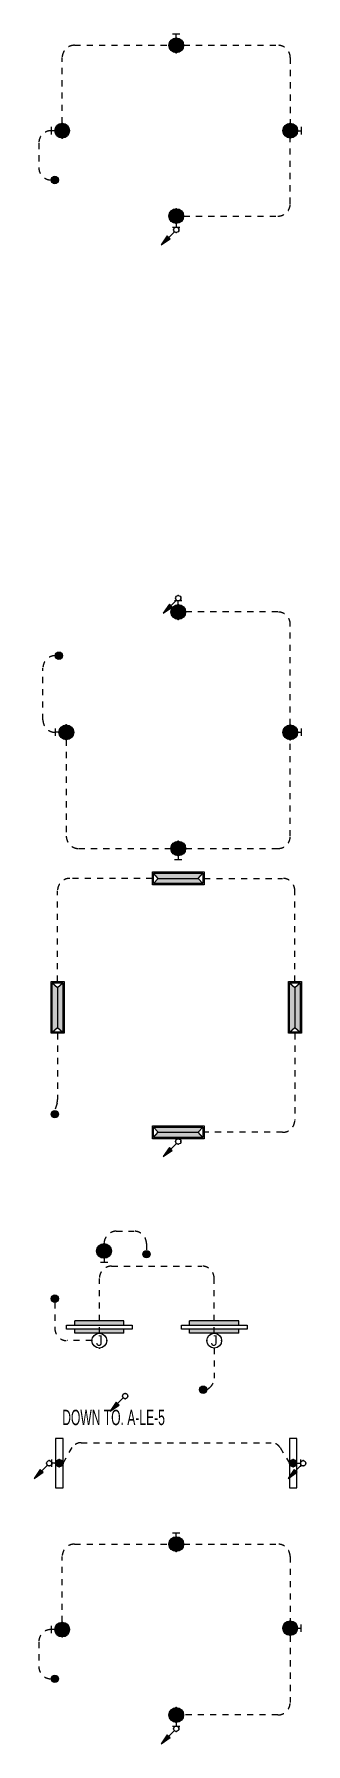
# Model space of a CAD drawing. Header units: millimetres. Extents: x 86947 to 500447, y -530175 to 1059536.
# Drawn here: x 170541 to 177164, y 819872 to 861505 of the extents above; entities that cross this region are included whole.
import ezdxf
from ezdxf.enums import TextEntityAlignment as Align

# ---------------------------------------------------------------- set-up
doc = ezdxf.new("R2010")
doc.units = ezdxf.units.MM
doc.header["$LTSCALE"] = 150
doc.linetypes.add('D1', pattern=[3, 1, -1, 1])
for name, color, linetype in [('------03 Lighting Fixture', 3, 'Continuous'), ('------04 Lighting Switch', 2, 'Continuous'), ('-----20 General Symbol', 3, 'Continuous'), ('-----23 Concealed or Exposed Wire', 4, 'D1'), ('-----28 Race Way', 1, 'Continuous')]:
    doc.layers.add(name, color=color, linetype=linetype)
doc.styles.add('ELEC', font='Dotum.ttf')

# ---------------------------------------------------------------- blocks, each defined once
blk = doc.blocks.new('*U13')
h = blk.add_hatch(color=256)
edge = h.paths.add_edge_path()
edge.add_arc((0, -75), 75, 0, 360)
blk.add_circle((0, -75), 75)
blk = doc.blocks.new('벽부 비상등')
h = blk.add_hatch(color=0)
h.dxf.hatch_style = 1
h.paths.add_polyline_path([(0, 488), (-128, 600), (-128, -600), (0, -488)])
h = blk.add_hatch(color=0)
h.dxf.hatch_style = 1
h.paths.add_polyline_path([(128, 600), (0, 488), (0, -488), (128, -600)])
at = {"color": 1}
for p, q in [((-128, 600), (0, 488)), ((0, 488), (128, 600)), ((0, -488), (0, 488)), ((-128, -600), (0, -488)), ((0, -488), (128, -600))]:
    blk.add_line(p, q, dxfattribs=at)
blk.add_lwpolyline([(158, -630), (158, 630), (-158, 630), (-158, -630)], close=True)
blk.add_lwpolyline([(128, -600), (128, 600), (-128, 600), (-128, -600)], close=True, dxfattribs=at)
blk = doc.blocks.new('D06')
for p, q in [((-75, 0), (0, 0)), ((0, -75), (0, 75))]:
    blk.add_line(p, q)
at = {"linetype": 'Continuous'}
blk.add_circle((-225, 0), 150, dxfattribs=at)
for p in [(-375, 0), (-225, 150), (-75, 0), (-225, -150)]:
    blk.add_point(p)
blk = doc.blocks.new('E06')
blk.add_hatch(color=256).paths.add_polyline_path([(-75, 0, 1), (-375, 0, 1)])
blk.add_blockref('D06', (0, 0))
blk = doc.blocks.new('O01')
blk.add_hatch(color=256).paths.add_polyline_path([(-149, -218), (-218, -149), (-368, -368)])
blk.add_line((-46, -46), (-184, -184))
blk.add_lwpolyline([(-368, -368), (-149, -218), (-218, -149), (-368, -368)])
blk.add_circle((0, 0), 65)
for p in [(-65, 0), (-65, 0), (0, 65), (0, 65), (65, 0), (65, 0), (0, -65), (0, -65)]:
    blk.add_point(p)
blk = doc.blocks.new('D12')
at = {"linetype": 'Continuous'}
blk.add_lwpolyline([(600, -90), (600, 90), (-600, 90), (-600, -90)], close=True, dxfattribs=at)
blk.add_circle((0, 0), 90, dxfattribs=at)
for p in [(-90, 0), (0, 90), (90, 0), (0, -90)]:
    blk.add_point(p)
blk = doc.blocks.new('E13')
at = {"layer": '------03 Lighting Fixture'}
blk.add_hatch(color=256, dxfattribs=at).paths.add_polyline_path([(-90, 180, 1), (90, 180, 1)])
for p, q in [((90, 0), (-90, 0)), ((0, 90), (0, 0))]:
    blk.add_line(p, q, dxfattribs=at)
blk.add_blockref('D12', (0, 180), dxfattribs=at)
blk = doc.blocks.new('E17')
h = blk.add_hatch(color=256)
h.paths.add_polyline_path([(600, 100), (-600, 100), (-600, 0), (600, 0)])
h.paths.add_polyline_path([(600, -100), (-600, -100), (-600, -200), (600, -200)])
for p, q in [((-600, 100), (600, 100)), ((-600, 100), (-600, 0)), ((600, 100), (600, 0)), ((600, 100), (600, 0)), ((-600, -100), (-600, -200)), ((-600, -200), (600, -200)), ((600, -100), (600, -200))]:
    blk.add_line(p, q)
blk = doc.blocks.new('O04')
blk.add_circle((0, 0), 150)
for p in [(-150, 0), (0, 150), (150, 0), (0, -150)]:
    blk.add_point(p)
at = {"style": 'ELEC'}
blk.add_text('J', height=214, dxfattribs=at).set_placement((0, 0), align=Align.MIDDLE)

msp = doc.modelspace()

# ---------------------------------------------------------------- linework, layer by layer
at = {"layer": '-----23 Concealed or Exposed Wire'}
for p, q in [((171111, 838435), (171111, 840648)), ((173424, 840948), (171411, 840948)), ((174684, 840948), (176596, 840948)), ((176896, 838435), (176896, 840648)), ((172430, 831505), (174630, 831505)), ((172130, 829870), (172130, 831205)), ((174930, 829870), (174930, 831205)), ((171044, 830623), (171044, 829990)), ((171950, 829690), (171344, 829690)), ((174930, 829510), (174930, 828780)), ((174751, 828495), (174811, 828540))]:
    msp.add_line(p, q, dxfattribs=at)
for points in [[(171224, 859335), (171224, 860935, -0.414214), (171524, 861235), (173824, 861235)], [(174184, 861235), (176484, 861235, -0.414214), (176784, 860935), (176784, 859335)], [(170954, 859155, 0.414214), (170654, 858855), (170654, 858255, 0.414214), (170954, 857955), (170954, 857955)], [(174184, 857075), (176484, 857075, 0.414214), (176784, 857375), (176784, 858975)], [(176784, 844685), (176784, 847135, 0.414214), (176484, 847435), (174234, 847435)], [(171054, 844505, -0.414214), (170754, 844805), (170754, 846070, -0.414214), (171054, 846370)], [(171324, 844325), (171324, 841975, 0.414214), (171624, 841675), (173874, 841675)], [(174234, 841675), (176484, 841675, 0.414214), (176784, 841975), (176784, 844325)], [(171111, 837175), (171111, 835561, -0.07419), (171098, 835473), (171044, 835295)], [(176896, 837175), (176896, 835063, -0.414214), (176596, 834763), (174684, 834763)], [(172244, 832055, -0.414214), (172544, 832355), (172979, 832355, -0.414214), (173279, 832055), (173279, 831885)], [(171244, 826705), (171471, 827084, -0.263447), (171685, 827205), (176322, 827205, -0.263447), (176536, 827084), (176764, 826705)], [(171224, 822835), (171224, 824435, -0.414214), (171524, 824735), (173824, 824735)], [(174184, 824735), (176481, 824735, -0.414214), (176781, 824435), (176781, 822868)], [(170954, 822655, 0.414214), (170654, 822355), (170654, 821755, 0.414214), (170954, 821455), (170954, 821455)], [(176781, 822508), (176781, 820875, -0.414214), (176481, 820575), (174184, 820575)]]:
    msp.add_lwpolyline(points, format="xyb", dxfattribs=at)
for centre, start, end in [((171411, 840648), 90, 180), ((176596, 840648), 0, 90), ((172430, 831205), 90, 180), ((174630, 831205), 0, 90), ((171344, 829990), 180, 270), ((174630, 828780), 306.9853, 0)]:
    msp.add_arc(centre, 300, start, end, dxfattribs=at)
at = {"layer": '-----28 Race Way'}
for points in [[(171330, 830070), (172930, 830070), (172930, 829970), (171330, 829970)], [(174130, 830070), (175730, 830070), (175730, 829970), (174130, 829970)]]:
    msp.add_lwpolyline(points, close=True, dxfattribs=at)

# ---------------------------------------------------------------- block references
at = {"layer": '------03 Lighting Fixture', "xscale": 1.2, "yscale": 1.2, "zscale": 1.2}
for p, rotation in [((174004, 861505), 90), ((170954, 859155), 180), ((174004, 856805), 270), ((174054, 847705), 90), ((171054, 844505), 180), ((174054, 841405), 270), ((172244, 831605), 270), ((174004, 825005), 90), ((170954, 822655), 180), ((174004, 820305), 270)]:
    msp.add_blockref('E06', p, dxfattribs=dict(at, rotation=rotation))
for p in [(177054, 859155), (177054, 844505), (177051, 822688)]:
    msp.add_blockref('E06', p, dxfattribs=at)
at = {"layer": '------03 Lighting Fixture', "xscale": -1}
for p, rotation in [((174054, 840948), 270), ((171111, 837805), 180), ((176896, 837805), 180), ((174054, 834763), 270)]:
    msp.add_blockref('벽부 비상등', p, dxfattribs=dict(at, rotation=rotation))
at = {"layer": '------03 Lighting Fixture', "color": 3, "rotation": 180}
for p in [(172130, 829970), (174930, 829970)]:
    msp.add_blockref('E17', p, dxfattribs=at)
at = {"layer": '------03 Lighting Fixture'}
for p, rotation in [((170974, 826705), 270), ((177034, 826705), 89.99999999999999)]:
    msp.add_blockref('E13', p, dxfattribs=dict(at, rotation=rotation))
at = {"layer": '------04 Lighting Switch', "xscale": 1.2, "yscale": 1.2, "zscale": 1.2}
for p, rotation in [((170954, 857955), 89.99999999999999), ((171054, 846370), 89.99999999999999), ((170954, 835205), 89.99999999999999), ((173279, 831705), 180), ((170954, 830713), 89.99999999999999), ((174661, 828405), 180), ((170954, 821455), 89.99999999999999)]:
    msp.add_blockref('*U13', p, dxfattribs=dict(at, rotation=rotation))
at = {"layer": '-----20 General Symbol'}
for p in [(174004, 856740), (174054, 847770), (174054, 834540), (172759, 828340), (170909, 826705), (177099, 826705), (174004, 820240)]:
    msp.add_blockref('O01', p, dxfattribs=at)
at = {"layer": '-----20 General Symbol', "xscale": 1.2, "yscale": 1.2, "zscale": 1.2}
for p in [(172130, 829690), (174930, 829690)]:
    msp.add_blockref('O04', p, dxfattribs=at)

# ---------------------------------------------------------------- texts
at = {"linetype": 'Continuous', "style": 'ELEC', "width": 0.6}
msp.add_text('DOWN TO. A-LE-5', height=375, dxfattribs=at).set_placement((172476, 827820), align=Align.MIDDLE)

doc.saveas('drawing.dxf')
